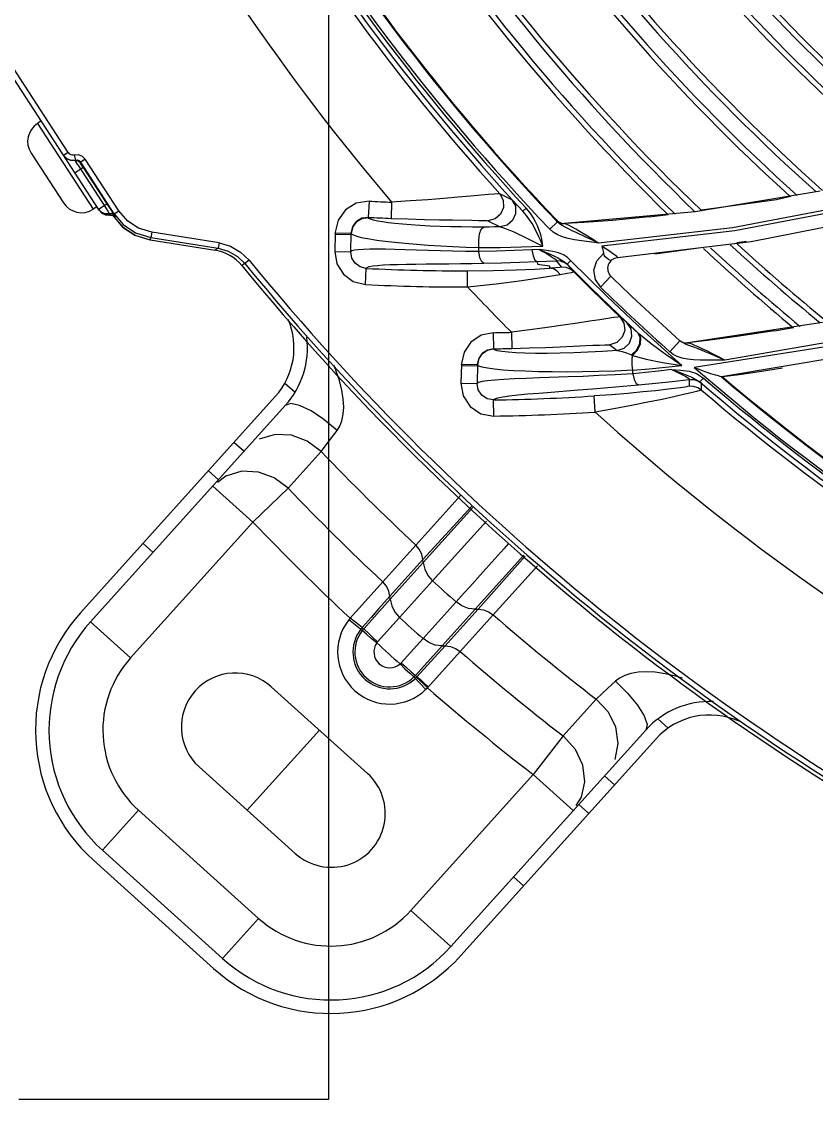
# Model space of a CAD drawing. Header units: metres. Extents: x -367 to 374, y -238 to 224.
# Drawn here: x 350.3972 to 350.4709, y 176.4945 to 176.5945 of the extents above; entities that cross this region are included whole.
import ezdxf
from ezdxf.enums import TextEntityAlignment as Align

# ---------------------------------------------------------------- set-up
doc = ezdxf.new("R2010")
doc.units = ezdxf.units.M
for name, color, linetype in [('ELE-ALIMENTADORES', 160, 'Continuous'), ('LA_BAU_BASES GERAIS_R00$0$ARQ-XREF-ATT', 8, 'Continuous'), ('LA_BAU_BASES GERAIS_R00$0$BASE', 253, 'Continuous'), ('LA_BAU_BASES GERAIS_R00$0$dutos', 31, 'Continuous')]:
    doc.layers.add(name, color=color, linetype=linetype)
doc.styles.add('LA_BAU_BASES GERAIS_R00$0$R60-125-RS', font='romans.shx', dxfattribs={"height": 0.19})
doc.styles.add('LA_BAU_BASES GERAIS_R00$0$R80-100-RS', font='romans.shx', dxfattribs={"height": 0.203})

# ---------------------------------------------------------------- blocks, each defined once
blk = doc.blocks.new('LA_BAU_BASES GERAIS_R00$0$A$C2E3D5B4E')
at = {"layer": 'LA_BAU_BASES GERAIS_R00$0$dutos', "color": 251}
for p, q in [((-16.32431999393884, -0.8957732504447335), (-16.32431999393884, -1.455469513867399)), ((-16.3484906199792, -1.367625559297892), (-16.3561951718284, -1.355761589843212)), ((-16.34560695378832, -1.372984254269511), (-16.35661450896532, -1.356033914232)), ((-16.3509921380346, -1.364691606242275), (-16.35134018925237, -1.364917633345328)), ((-16.3513401639957, -1.364917672236231), (-16.3461660748485, -1.37288507083548)), ((-16.35192825320883, -1.367684282102061), (-16.34893272187765, -1.372296995847762)), ((-16.34891005333748, -1.367897960376183), (-16.34861686682098, -1.368191346462197)), ((-16.3484906118324, -1.367625571841643), (-16.34890995064598, -1.367897893652014)), ((-16.34794406472747, -1.367836804132537), (-16.34781686231054, -1.368320340786056)), ((-16.34861686682098, -1.368191346462197), (-16.34823104509724, -1.368340366902601)), ((-16.34823104509724, -1.368340366902601), (-16.34781688224939, -1.368320265018781)), ((-16.34778717637664, -1.36846635392493), (-16.34785658662349, -1.368356433476663)), ((-16.34784330557341, -1.368344680317648), (-16.34785655698533, -1.368356344629035)), ((-16.34781688224939, -1.368320265018781), (-16.34784330557341, -1.368344680317648)), ((-16.34759500960445, -1.368764504402577), (-16.34778717637664, -1.36846635392493)), ((-16.34759500960445, -1.368764504402577), (-16.34496543367186, -1.37281543574835)), ((-16.34735097247312, -1.368615917594695), (-16.34738940924217, -1.368552308144615)), ((-16.34709388195915, -1.369016193181494), (-16.34735097247312, -1.368615917594695)), ((-16.34690561830394, -1.368238130634097), (-16.34732494115315, -1.368510442076229)), ((-16.34421626692392, -1.373297380606061), (-16.34732494115315, -1.368510442076229)), ((-16.34718395151594, -1.367959461962243), (-16.34690562821015, -1.368238115382781)), ((-16.34379694290192, -1.373025070969277), (-16.34690562821015, -1.368238115382781)), ((-16.3477931195348, -1.369470288682066), (-16.3478604338361, -1.369514007815894)), ((-16.34709388075635, -1.369016195032316), (-16.3477931195348, -1.369470288682066)), ((-16.34709388195915, -1.369016193181494), (-16.34491530626974, -1.372370905555442)), ((-16.30733214922429, -1.372011964188175), (-16.30844992087805, -1.371444249282547)), ((-16.27870259126348, -1.371193684881007), (-16.29032674562404, -1.373115234097611)), ((-16.28277395405757, -1.371966780339505), (-16.28147314914168, -1.371687935810485)), ((-16.34581802363118, -1.372659043732426), (-16.3461660748485, -1.37288507083548)), ((-16.34568188574212, -1.37286867769825), (-16.34491530626974, -1.372370905555442)), ((-16.34496543367186, -1.37281543574835), (-16.34480011294181, -1.373072670537738)), ((-16.34491530626974, -1.372370905555442), (-16.3444200817421, -1.37313867643087)), ((-16.32057000206851, -1.372138946836174), (-16.32064513047635, -1.373636849144248)), ((-16.31847494419935, -1.37223134522236), (-16.31853199161924, -1.37373004304726)), ((-16.30600279483997, -1.37277928399061), (-16.30631254279751, -1.373066558580547)), ((-16.28972330917077, -1.372930651170179), (-16.28277395405757, -1.371966780339505)), ((-16.34562713969444, -1.372952976961358), (-16.34540435879944, -1.373168641983)), ((-16.34536828383307, -1.373225811192867), (-16.34562420541261, -1.372957689087059)), ((-16.34509524160148, -1.373335918856071), (-16.34540750559609, -1.373191897763434)), ((-16.34540435879944, -1.373168641983), (-16.3450683240676, -1.373289949119396)), ((-16.34501294002666, -1.373387038854787), (-16.34536828383307, -1.373225811192867)), ((-16.3450683240676, -1.373289949119396), (-16.34467629922347, -1.373267414373629)), ((-16.34501446076729, -1.373408777970951), (-16.34463194918999, -1.37343022054273)), ((-16.34459595835096, -1.373395193527074), (-16.34501294002666, -1.373387038854787)), ((-16.34480011294181, -1.373072670537738), (-16.34467629833807, -1.373267418927469)), ((-16.34467629922347, -1.373267414373629), (-16.3445959451883, -1.373395261446319)), ((-16.34461998257802, -1.373418882640806), (-16.34463194918999, -1.37343022054273)), ((-16.34459595835096, -1.373395193527074), (-16.34461998257802, -1.373418882640806)), ((-16.3444200817421, -1.37313867643087), (-16.34415245129503, -1.373560062200056)), ((-16.34435638519653, -1.37330765683663), (-16.34424627469025, -1.373412255793198)), ((-16.34432103556628, -1.373512669657146), (-16.34430697270955, -1.373514246778257)), ((-16.34431648239752, -1.373504853489692), (-16.34419898445867, -1.373622610146128)), ((-16.34426701026177, -1.373458860250764), (-16.34414156790217, -1.373579846124528)), ((-16.3442462741059, -1.373412255413939), (-16.34423832404991, -1.373381820665315)), ((-16.34421626575113, -1.373297382411408), (-16.34379694290192, -1.373025070969277)), ((-16.34414156790217, -1.373579846124528), (-16.34419898445867, -1.373622610146128)), ((-16.34415245129503, -1.373560062200056), (-16.34414159469316, -1.373579864789178)), ((-16.32345146914213, -1.373894842915149), (-16.32373272566019, -1.375122653445658)), ((-16.32064516100218, -1.373638599100275), (-16.32064513042587, -1.37363684813289)), ((-16.30316196723425, -1.373907095148468), (-16.30323614576855, -1.373911017911894)), ((-16.29032674562404, -1.373115234097611), (-16.30245757878174, -1.374219650536986)), ((-16.29457329573461, -1.3736033410093), (-16.29281113705201, -1.373358930798247)), ((-16.27325087652571, -1.373580415574622), (-16.28510552655007, -1.37590461588178)), ((-16.32221982758665, -1.375100176163585), (-16.32209188933803, -1.374529414153301)), ((-16.30954227548273, -1.373948632736472), (-16.30840923768028, -1.37452296973396)), ((-16.30349792139214, -1.375007556975731), (-16.30380717620028, -1.374734490124581)), ((-16.30380704912432, -1.374740638014998), (-16.30310037742402, -1.374065875953136)), ((-16.30289833009738, -1.374245491730733), (-16.30310037709705, -1.374065874869018)), ((-16.3027457270573, -1.374193506568815), (-16.30245753505369, -1.374219647807593)), ((-16.30266916554228, -1.374190003798219), (-16.30238308725848, -1.374215557178729)), ((-16.34086761731078, -1.375734902536067), (-16.34080916609719, -1.375511813700257)), ((-16.34086759976617, -1.375734791858747), (-16.33484631348529, -1.376693916127522)), ((-16.34073056926718, -1.375018182502288), (-16.34080918486779, -1.375511931558037)), ((-16.34080916609719, -1.375511813700257), (-16.33455965786243, -1.376507047484381)), ((-16.33448106411652, -1.376013171683269), (-16.34073057453679, -1.375018181661915)), ((-16.32372107550782, -1.375133143289247), (-16.3237601530991, -1.376805958988086)), ((-16.32372107550782, -1.375133143289247), (-16.32373272566019, -1.375122653445658)), ((-16.32372268299378, -1.37520195573569), (-16.32222297528278, -1.375237601180459)), ((-16.32371941305837, -1.375064380343872), (-16.32221989425261, -1.375100027596716)), ((-16.32226042580351, -1.376840503193023), (-16.32221989425261, -1.375100027596716)), ((-16.32214529862358, -1.375219875903611), (-16.32221985309616, -1.375100831926545)), ((-16.28510552655007, -1.37590461588178), (-16.29751712994221, -1.377389141050742)), ((-16.28556449623375, -1.375887507551568), (-16.28643819467379, -1.37600906238157)), ((-16.33455965786243, -1.376507047484381), (-16.33484625874007, -1.376693803873138)), ((-16.33448103689125, -1.376013175943342), (-16.33455963883671, -1.376506928014976)), ((-16.32376015560158, -1.376806066011056), (-16.32226042580351, -1.376840503193023)), ((-16.31039267830738, -1.376809436512019), (-16.31037798423085, -1.376449075238895)), ((-16.3047624319147, -1.376621884112581), (-16.30547262612436, -1.37665624486516)), ((-16.28954217350747, -1.376440908895972), (-16.29405054904601, -1.377068144570046)), ((-16.33209263296703, -1.377924271151358), (-16.33237919384783, -1.378111780218831)), ((-16.33170566752415, -1.377607749947572), (-16.33209261055572, -1.377924298760888)), ((-16.3049762290284, -1.377743122534127), (-16.30320924312991, -1.377658053369203)), ((-16.30320924312991, -1.377658053369203), (-16.30269973319537, -1.378260363206834)), ((-16.3027955537641, -1.377698022109769), (-16.30320591473037, -1.377657829689895)), ((-16.3018607057993, -1.377635470357461), (-16.30220374752889, -1.377973326052313)), ((-16.30186500287027, -1.377635510720836), (-16.30216437378931, -1.377369212452038)), ((-16.29850434564469, -1.380961466915039), (-16.30186500287027, -1.377635510720836)), ((-16.29945072018836, -1.377672387218524), (-16.29880480603697, -1.376985258496177)), ((-16.29809196151473, -1.377631797443144), (-16.29813317204707, -1.377633611226599)), ((-16.32091049373184, -1.379871470481419), (-16.32083577558797, -1.378373594793345)), ((-16.3114269415637, -1.380096061739721), (-16.31143082393919, -1.378596299524986)), ((-16.30269973319537, -1.378260363206834), (-16.30288125950074, -1.378284486352356)), ((-16.30228717154978, -1.37830031223865), (-16.30269973682016, -1.378260277425113)), ((-16.30207860271139, -1.378102322534403), (-16.30220335198737, -1.377973837444813)), ((-16.30157245789587, -1.378701461420576), (-16.30207863976239, -1.378102359130651)), ((-16.30177309267719, -1.378749192231851), (-16.30157238845595, -1.378701392161645)), ((-16.30016172734258, -1.380104731750805), (-16.30157241443931, -1.378701418168646)), ((-16.2991090449259, -1.38010170143815), (-16.29813333136735, -1.379101608690405)), ((-16.29873735994443, -1.381494157836357), (-16.30016172734258, -1.380104731750805)), ((-16.29729944938845, -1.382869562658641), (-16.29873735994443, -1.381494157836357)), ((-16.29506845593551, -1.384205997310062), (-16.29850434564469, -1.380961466915039)), ((-16.29664360202105, -1.383407092678397), (-16.29729938825403, -1.382869849528731)), ((-16.29664480645397, -1.383405742498041), (-16.29562390307592, -1.384351439998397)), ((-16.29626513869607, -1.383978876039407), (-16.29664360202105, -1.383407092678397)), ((-16.27849972421882, -1.383383480716191), (-16.29099753877699, -1.385285339740847)), ((-16.28295203546531, -1.384168044092519), (-16.28120325357804, -1.383852265348366)), ((-16.30905383997015, -1.384336042316761), (-16.31017910281207, -1.384574539149696)), ((-16.3090538048923, -1.384336041711947), (-16.30903029881165, -1.385835643260805)), ((-16.30735236186592, -1.384301475141626), (-16.30731497425313, -1.385800791437475)), ((-16.29553784716836, -1.384429858805277), (-16.29562501122518, -1.384350351240471)), ((-16.29540297664744, -1.384772144283204), (-16.29562499248004, -1.384350347933548)), ((-16.29155854910778, -1.387376386689255), (-16.29506845593551, -1.384205997310062)), ((-16.30903031545222, -1.385837256441562), (-16.30903029883711, -1.385835641671918)), ((-16.29821993427959, -1.385453160125223), (-16.29755458946511, -1.385994346662926)), ((-16.29266108536649, -1.386122223629798), (-16.29173016400637, -1.385080816243942)), ((-16.29155039424404, -1.385214986438484), (-16.29173016386358, -1.385080816092056)), ((-16.29102089314165, -1.385288032012511), (-16.29099752277125, -1.385285336951426)), ((-16.29035062148569, -1.385722272325154), (-16.29089890764226, -1.385512398085382)), ((-16.27782335922984, -1.385579698025765), (-16.2903911885096, -1.387556695277169)), ((-16.31175848573321, -1.386141491906244), (-16.31201586447196, -1.387310237403369)), ((-16.31050632256347, -1.387300680107444), (-16.31038795597215, -1.386751873148285)), ((-16.29620814959844, -1.386407294368553), (-16.29611939937422, -1.386442985145266)), ((-16.29155816430512, -1.387375101894293), (-16.29308083628393, -1.386331744351708)), ((-16.2757564564522, -1.386411890536408), (-16.28787626387339, -1.388427420866435)), ((-16.31200720284733, -1.387318036366821), (-16.312046377971, -1.389008309981079)), ((-16.31200720284733, -1.387318036366821), (-16.31201586447196, -1.387310237403369)), ((-16.31200843637998, -1.387371258934479), (-16.31050863206792, -1.38740690660569)), ((-16.31200590767412, -1.387264869304715), (-16.31050636809914, -1.387300516345647)), ((-16.31050636809914, -1.387300516345647), (-16.31054660924019, -1.38904224404331)), ((-16.31039947755335, -1.387429123290246), (-16.31050633630821, -1.387301248805386)), ((-16.29610648981406, -1.388140524368907), (-16.29609303366124, -1.387809121786347)), ((-16.2908797554478, -1.38868211176549), (-16.29086886976165, -1.389309304890674)), ((-16.28954969338383, -1.388542006856085), (-16.28986455152244, -1.388908212372087)), ((-16.2878945273269, -1.388414508304493), (-16.28787626372423, -1.388427444275919)), ((-16.28778997817108, -1.388415734624402), (-16.28623610533941, -1.388205080525665)), ((-16.32838135996553, -1.389008005426774), (-16.3274318745307, -1.389862925948989)), ((-16.31204638140252, -1.389008457959505), (-16.31054660924019, -1.38904224404331)), ((-16.2897249798516, -1.389660151593205), (-16.28973523116929, -1.389034216647531)), ((-16.32926962217425, -1.390253689989265), (-16.34734695237285, -1.410330599142696)), ((-16.30900124087066, -1.392076130422254), (-16.30902427820956, -1.390576529156249)), ((-16.29959793431271, -1.391699958942525), (-16.29969507130909, -1.390203263428418)), ((-16.32834066964688, -1.391090095105653), (-16.34641801352382, -1.411167019447646)), ((-16.32414690181122, -1.3942134407759), (-16.32354433606497, -1.393405192290345)), ((-16.33217509335827, -1.395348654065572), (-16.33310403221185, -1.39451223376426)), ((-16.32500890967822, -1.395364751588829), (-16.32414690181122, -1.3942134407759)), ((-16.32808591924413, -1.398772544265455), (-16.32500890541178, -1.39536474568439)), ((-16.33547763402566, -1.397148385640946), (-16.33454869516936, -1.397984805944077)), ((-16.33384724408779, -1.397633697851859), (-16.33464593177041, -1.398241425384811)), ((-16.33135520670066, -1.401910523356207), (-16.3350709621177, -1.398564842150051)), ((-16.32808591624234, -1.398772541383266), (-16.33135520658107, -1.401910523448066)), ((-16.31205178643631, -1.399405602251761), (-16.31623233013579, -1.404057548148273)), ((-16.31556804671163, -1.405387020871501), (-16.31104612678655, -1.400432394696224)), ((-16.31092969323026, -1.400551274968791), (-16.31554110277557, -1.405665117827709)), ((-16.33135520669839, -1.401910523356207), (-16.34270225810405, -1.414512700653802)), ((-16.31468191296608, -1.407344344522869), (-16.30968864697843, -1.40181840039503)), ((-16.34061312902941, -1.404720042084307), (-16.34154206788571, -1.403883621782995)), ((-16.31929730830461, -1.407461371621764), (-16.31623237369604, -1.404057517641093)), ((-16.31863226554742, -1.408791079800437), (-16.31556788956277, -1.405387349095406)), ((-16.31860535997384, -1.409068576051766), (-16.31554095465435, -1.405665148282139)), ((-16.31554095465435, -1.405665148282139), (-16.31556788956277, -1.405387349095406)), ((-16.31045256103653, -1.409993031125566), (-16.30608486532265, -1.405076573941813)), ((-16.31002312645114, -1.406563915229242), (-16.3112237580508, -1.407903847336172)), ((-16.30906095331784, -1.410514684852103), (-16.30494912076074, -1.405956754497026)), ((-16.32233240409778, -1.410827602074903), (-16.31929736494749, -1.40746135463877)), ((-16.31774605366354, -1.410747652059115), (-16.31468192625334, -1.407344333105982)), ((-16.31860535997384, -1.409068576051766), (-16.31863226554742, -1.408791079800437)), ((-16.32106565860477, -1.411804656773427), (-16.31860502276095, -1.409068614422438)), ((-16.31249179772294, -1.40931633288227), (-16.31555628720253, -1.412719532539711)), ((-16.32233237658693, -1.410827627851802), (-16.32245695623442, -1.410982684931412)), ((-16.3197770488332, -1.413016189348753), (-16.31774612297932, -1.410747705881192)), ((-16.31073201699155, -1.409995137006888), (-16.31379648286565, -1.413398510288687)), ((-16.31045259263874, -1.409992883920211), (-16.31351736625538, -1.413396259398439)), ((-16.30906087330732, -1.410514666969618), (-16.31212579332259, -1.41391870625165)), ((-16.31073201699155, -1.409995137006888), (-16.31045259263874, -1.409992883920211)), ((-16.34641801352382, -1.411167019447646), (-16.34270225810405, -1.414512700653802)), ((-16.32119756508337, -1.41196307610852), (-16.32245250113147, -1.410976632412428)), ((-16.32069230100797, -1.412164722088789), (-16.32119705557625, -1.411677141859116)), ((-16.31555623468603, -1.412719490245479), (-16.31759772442092, -1.414973818855003)), ((-16.31379655481942, -1.413398138274431), (-16.31626042956668, -1.416131301879147)), ((-16.3135176683586, -1.413396585543239), (-16.31613492696988, -1.416264430501258)), ((-16.31212576659846, -1.413918692139021), (-16.31515639684631, -1.417288911896947)), ((-16.31379648286565, -1.413398510288687), (-16.31351736625538, -1.413396259398439)), ((-16.31640416610298, -1.416279073516932), (-16.31529246110949, -1.417424520156317)), ((-16.31626042956668, -1.416131301879147), (-16.31613492696988, -1.416264430501258)), ((-16.31616991994269, -1.416301252853998), (-16.31515639386089, -1.417288908842863)), ((-16.32072153801209, -1.425221132507147), (-16.32963935101452, -1.417191497612919)), ((-16.31529140259454, -1.41742359879089), (-16.3151563968554, -1.41728891189058)), ((-16.29949838151879, -1.418334513750494), (-16.30256586345422, -1.42175090570953)), ((-16.29377341924783, -1.420169135212461), (-16.29282393381482, -1.421024055737405)), ((-16.33187180692539, -1.428637825896374), (-16.32518044451353, -1.421206315059578)), ((-16.29489897824715, -1.421201345194902), (-16.31297621475687, -1.441278150295773)), ((-16.30256586096357, -1.421750902369865), (-16.30534491877279, -1.42533029179657)), ((-16.29397004120574, -1.422037767510744), (-16.31204727590784, -1.442114570603451)), ((-16.33633071342683, -1.424623008449714), (-16.32741290042441, -1.432652643343943)), ((-16.31669197017845, -1.437932469095983), (-16.30534491877279, -1.42533029179657)), ((-16.3016291633553, -1.428675973004545), (-16.30534491877506, -1.425330291798389)), ((-16.2978043557423, -1.426296205221377), (-16.29873329459588, -1.425459784920065)), ((-16.30134292831872, -1.42821265851552), (-16.30085407959859, -1.427421362712892)), ((-16.34196210968184, -1.428635573902909), (-16.345307790888, -1.432351329319943)), ((-16.34196210968184, -1.428635573902909), (-16.33081484342756, -1.438672617518648)), ((-16.30110689640969, -1.428095936796751), (-16.30017795755339, -1.428932357098063)), ((-16.345307790888, -1.432351329319943), (-16.33416052463372, -1.44238837293841)), ((-16.34614421118204, -1.433280268178976), (-16.33499694493912, -1.443317311787439)), ((-16.30624239141343, -1.435667593239202), (-16.30717133026928, -1.434831172936072)), ((-16.33416052463372, -1.44238837293841), (-16.33081484342756, -1.438672617518648)), ((-16.31669197017845, -1.437932469095983), (-16.31297621476142, -1.441278150302139)), ((-16.32431999393884, -1.455469513867399), (-16.35306704638697, -1.455469513867399))]:
    blk.add_line(p, q, dxfattribs=at)
for points in [[(-16.18146694173856, -1.295308084596115), (-16.18210196442487, -1.297246318887744), (-16.18296099085956, -1.299367256814264), (-16.18397100660786, -1.301681599605843), (-16.18514292013333, -1.304203876594954), (-16.18651234555182, -1.306956953665292), (-16.18811297637421, -1.309954642750824), (-16.18998569424139, -1.313211780359495), (-16.19218649838285, -1.316751902351541), (-16.19478346806318, -1.320596949127946), (-16.19785624757378, -1.324760789014078), (-16.20150703873196, -1.329257899311131), (-16.20587118273806, -1.334104281125917), (-16.21110397852499, -1.339289098064626), (-16.21740303565139, -1.34478557223764), (-16.22495800426032, -1.35049533073169), (-16.23361261969103, -1.356059987833476), (-16.24297457163857, -1.361099644422836), (-16.25298545966643, -1.365529795750888), (-16.26365585658687, -1.369303393342932), (-16.27495648342438, -1.372354443608572), (-16.28684947757756, -1.374616251267696), (-16.29928028996528, -1.376023231701481)], [(-16.1811857843395, -1.295416869077314), (-16.18259588221508, -1.299274180154214), (-16.18449112331155, -1.303530935754395), (-16.18682492424705, -1.308203157982177), (-16.18969348629798, -1.313307356153643), (-16.19323997516176, -1.318889973222838), (-16.19762210709905, -1.324950684329167), (-16.20309165275557, -1.331532507550662), (-16.20964515879177, -1.338323319184099), (-16.21696812740402, -1.344818263468085), (-16.22494992909242, -1.35085633531861), (-16.23360916107367, -1.356407611291331), (-16.24293400342094, -1.361415903373825), (-16.25291741115325, -1.365827723958944), (-16.26354751172721, -1.369585635118426), (-16.27479398935111, -1.372625920292819), (-16.28661743020575, -1.374885781434102), (-16.29898553305566, -1.376302654292601)], [(-16.16993338190014, -1.298642736827503), (-16.17113466371984, -1.302186813815467), (-16.17276783675243, -1.306042476749724), (-16.17473676882719, -1.310272346574209), (-16.17711189169449, -1.314883320289198), (-16.17998419384139, -1.319912507098422), (-16.18347801852678, -1.325391218573429), (-16.18774838583931, -1.331332260096758), (-16.19297020496788, -1.337775316110026), (-16.19930470206464, -1.34461151718159), (-16.20658132675453, -1.351404324174553), (-16.21454610377259, -1.357814804605084), (-16.22313951057322, -1.363751435786696), (-16.23237024697892, -1.369179165623507), (-16.24222531478063, -1.374045798605664), (-16.25269372799721, -1.378303312094147), (-16.26375895748743, -1.381900234110333), (-16.27539244075888, -1.384780314704301), (-16.28755455216287, -1.386887670266049)], [(-16.34785655698533, -1.368356344629035), (-16.34824839245039, -1.368357861034099), (-16.34861273062961, -1.368207387690461), (-16.34889492525917, -1.367921255576846)], [(-16.34794406340961, -1.367836809144762), (-16.34755105323029, -1.367817672875105), (-16.34718395151594, -1.367959461962243)], [(-16.34785659657791, -1.368356437349291), (-16.3476990781669, -1.368352517281608), (-16.3475245747336, -1.368418155528786), (-16.34738940928128, -1.368552308169171)], [(-16.34781685880989, -1.368320354091054), (-16.34763059863417, -1.368311296693435), (-16.3474566758432, -1.368378509635193), (-16.34732494115315, -1.368510442076229)], [(-16.3111655249736, -1.371666296871524), (-16.31230150349757, -1.371766220148572), (-16.31363051945982, -1.371878680819179), (-16.31513165468914, -1.371997846048259), (-16.31676281744967, -1.372117576656535), (-16.31847494395106, -1.372231345198713)], [(-16.30844986721877, -1.371443878775324), (-16.30862014016202, -1.371448484731161), (-16.30896708145474, -1.371473061588119), (-16.30950124453329, -1.371517321307408), (-16.3111655249736, -1.371666296871524)], [(-16.30844992087805, -1.371444249282547), (-16.30812139894806, -1.372039551807291), (-16.30808978665846, -1.372719875060909), (-16.30836063304059, -1.373342576756556), (-16.30888079898796, -1.373783691695905), (-16.30954227548273, -1.373948632736472)], [(-16.32057003074988, -1.37213894545647), (-16.32175609078604, -1.372320013828073), (-16.32276166493284, -1.372937457700289), (-16.32345146914213, -1.373894842915149)], [(-16.30733214922429, -1.372011964188175), (-16.30699784477429, -1.372611560180019), (-16.30696894392668, -1.373313853691513), (-16.30724962302065, -1.373935070371488), (-16.30775556613116, -1.374357692945239), (-16.30840923768028, -1.37452296973396)], [(-16.30631254944456, -1.373066551416457), (-16.30668839760165, -1.37267090956874), (-16.30696917295609, -1.372376781426908), (-16.30716407759064, -1.372175015249638), (-16.30728280333915, -1.372055631157934), (-16.30733241569305, -1.372011263061438)], [(-16.30445093104572, -1.376315502690602), (-16.30447182595117, -1.37610905729224), (-16.30450569460572, -1.375882728656222), (-16.30455272958761, -1.375636723529794), (-16.30461609459007, -1.375368708832582), (-16.30469954789714, -1.375076689405148), (-16.30480775246224, -1.37475918048375), (-16.3049464482533, -1.374415166944971), (-16.30512360051989, -1.374043191535463), (-16.30534961263174, -1.373643255940522), (-16.30563776504277, -1.373218523862022), (-16.30600312122669, -1.372771678017386)], [(-16.34560697042662, -1.372984228647226), (-16.34535475738221, -1.373249534786453), (-16.34501446076729, -1.373408777970951)], [(-16.34467626854121, -1.373267467766425), (-16.34450720907716, -1.373256866882627), (-16.34435638519653, -1.37330765683663)], [(-16.34463219799682, -1.373430334239572), (-16.3445731771053, -1.373426140066556), (-16.34443610307198, -1.373446801821672), (-16.34432559942115, -1.373498931130314), (-16.34424949731419, -1.373561505411715), (-16.34423010684668, -1.373582939262349)], [(-16.3446320464368, -1.373430275128783), (-16.34446589166691, -1.373438494246045), (-16.34431648239752, -1.373504853489692)], [(-16.34459594934651, -1.373395240125944), (-16.34442595336714, -1.373395180037448), (-16.34426701026177, -1.373458860250764)], [(-16.34432103556628, -1.373512669657146), (-16.34344776986336, -1.37454852788477), (-16.34231508969151, -1.375304377559303), (-16.34091408256199, -1.375727350118439)], [(-16.34427540866773, -1.373517786183299), (-16.34335865153298, -1.374593830557103), (-16.34222231341892, -1.375333058808508), (-16.34086759973388, -1.375734792176161)], [(-16.34421622364925, -1.373297352504494), (-16.34337439463434, -1.374304596044283), (-16.34224993878843, -1.375069961538145), (-16.34080918839845, -1.375511953739704)], [(-16.34073057453679, -1.375018181661915), (-16.34195921235187, -1.374654254857603), (-16.34296892264183, -1.373997094636877), (-16.34379694290192, -1.373025070969277)], [(-16.32064513042587, -1.37363684813289), (-16.32123486566616, -1.373726064519985), (-16.32174154308768, -1.374036562640583), (-16.32208799387809, -1.374519565323396), (-16.32221982758665, -1.375100176163585)], [(-16.32209188933803, -1.374529414153301), (-16.32175870877609, -1.374054231254092), (-16.32125018415172, -1.373733425674516), (-16.32064516100218, -1.373638599100275)], [(-16.30994059411341, -1.374537517731085), (-16.31096328683725, -1.374538430341715), (-16.31198293049692, -1.374529997542311), (-16.31299510093095, -1.374511788035932), (-16.31398751186453, -1.374483635674267), (-16.31494313209305, -1.374445934684161), (-16.31584741788083, -1.374399492860618), (-16.31669099326609, -1.374345220308612), (-16.31746643120778, -1.374284111915301), (-16.31816811181989, -1.374217130590011), (-16.31879199687137, -1.374145088476951), (-16.31933417706796, -1.374068682965742), (-16.31979068032797, -1.373988447065756), (-16.3201561703363, -1.373904919550739), (-16.32042461360106, -1.373818598238984), (-16.32058983056777, -1.373729775106483), (-16.32064515004276, -1.373638608740009)], [(-16.31853199623311, -1.373730164242886), (-16.31692829892154, -1.37378568156754), (-16.31541471847322, -1.373828089712958), (-16.31403997127427, -1.373858665271371), (-16.31284408442161, -1.37387983871821), (-16.31104414062111, -1.373905769095188)], [(-16.31104414062111, -1.373905769095188), (-16.31042431430797, -1.37391557053769), (-16.30997679975781, -1.37392540702848), (-16.3096883049725, -1.373936160209894), (-16.30954251712956, -1.373948241427286)], [(-16.30445078293133, -1.376321258196811), (-16.30452292755126, -1.376125764402502), (-16.30460598450054, -1.375914606023514), (-16.30470100434513, -1.375685791864896), (-16.30480965421248, -1.375437178225809), (-16.30493545856734, -1.375167342682005), (-16.305081339357, -1.3748746757189), (-16.30525170114288, -1.374558067360056), (-16.3054514391074, -1.374217697959182), (-16.30568799749562, -1.373853050309378), (-16.30597278617915, -1.37346463961029), (-16.30631253887168, -1.37306655493984)], [(-16.30323614576855, -1.373911017911894), (-16.30301193694777, -1.37408733858382), (-16.3027457270573, -1.374193506568815)], [(-16.30323614586723, -1.373911017997386), (-16.30322330695708, -1.373928624224106), (-16.30317811201348, -1.373980200367157), (-16.30310037904292, -1.374065874257838)], [(-16.30316196723425, -1.373907095148468), (-16.30293608555439, -1.374084277276495), (-16.30266916554228, -1.374190003798219)], [(-16.29457330566584, -1.37360323324873), (-16.29798458381765, -1.373915670642134), (-16.30064419535393, -1.374110702306723), (-16.30238312200026, -1.374214977845156)], [(-16.31037752978409, -1.376456960547046), (-16.31039347489605, -1.375795252176147), (-16.31031803242513, -1.375182573525024), (-16.31015730138142, -1.374720227145815), (-16.30994049150468, -1.374537603061697)], [(-16.30840947752858, -1.374522685007548), (-16.30891940706488, -1.374529115034136), (-16.30942978058965, -1.374534060537997), (-16.30994059411341, -1.374537517731085)], [(-16.30840945084583, -1.374522690196216), (-16.30828157958558, -1.374544325935574), (-16.30809098098734, -1.37460141683249), (-16.30784438623232, -1.374691161103954), (-16.30754509547114, -1.374811965132437), (-16.30719098638656, -1.374964847037234), (-16.30677673493983, -1.375152823775068), (-16.30629683801226, -1.375379606482682), (-16.30574936653647, -1.375647829943489), (-16.30513316508586, -1.375960621029378), (-16.30445075662374, -1.376321232910129)], [(-16.30135596845776, -1.375054844792146), (-16.30173615036892, -1.374878967642587), (-16.30207639926493, -1.374717409614902), (-16.30238202611008, -1.374563598322936), (-16.30265642975746, -1.374409297392674), (-16.30289833009738, -1.374245491730733)], [(-16.29928038097478, -1.376027047585637), (-16.29988902161767, -1.37564485219599), (-16.30046791431823, -1.37529066635733), (-16.30097359262527, -1.374989066135356), (-16.30139082642881, -1.374747158217986), (-16.30173574996525, -1.374554068068107), (-16.30201420076355, -1.374405674864363), (-16.30222734661311, -1.374300769862828), (-16.30237569704559, -1.374238678091103), (-16.30245757309831, -1.374219760788662)], [(-16.31037766699865, -1.376457090068186), (-16.31159921415747, -1.376427726546069), (-16.31278447279783, -1.376381904744164), (-16.31394541219515, -1.376321161676685), (-16.31508127235338, -1.376247649488221), (-16.31618131573168, -1.376163763126613), (-16.31722352605175, -1.376072420012576), (-16.31818819453338, -1.375976036638065), (-16.31906398614046, -1.375876098719061), (-16.31984459531668, -1.375773374817697), (-16.32052599665349, -1.375668153627601), (-16.32110447936657, -1.375560355990899), (-16.32157411796607, -1.375449757515241), (-16.32192518562715, -1.375336289089034), (-16.32214529862358, -1.375219875903611)], [(-16.29928028996528, -1.376023231701481), (-16.3001140202673, -1.375917317092615), (-16.3008547733466, -1.375817749955502), (-16.30151620224206, -1.375711205718915), (-16.30211044217367, -1.375586143720909), (-16.30264195272048, -1.375432032584001), (-16.30310698765425, -1.375240218617989), (-16.30349792139214, -1.375007556975731)], [(-16.29928038274375, -1.376027049347329), (-16.29990222867855, -1.375728536429676), (-16.30044806540172, -1.375472919165702), (-16.30135596845776, -1.375054844792146)], [(-16.33455963887354, -1.376506928249626), (-16.33362972593613, -1.376773394364761), (-16.33279109528212, -1.377255212475291), (-16.33209263296703, -1.377924271151358)], [(-16.33448106411652, -1.376013171683269), (-16.33343432789434, -1.376313221184034), (-16.33249090007985, -1.376855461332241), (-16.33170566517811, -1.377607747975787)], [(-16.3237601530991, -1.376805958988086), (-16.32356202685014, -1.377948722729059), (-16.32295793011417, -1.378917562735012), (-16.32203567927263, -1.379590643121162), (-16.3209104274315, -1.379871494199222)], [(-16.32083574500484, -1.378373564260698), (-16.32139549535714, -1.378234606653393), (-16.32185941219632, -1.377896798823429), (-16.32216259697952, -1.377409370020075), (-16.32226055019783, -1.37684050028173)], [(-16.31394999224221, -1.376745855942943), (-16.31617741232503, -1.376674480922418), (-16.31721545245728, -1.3766430017792), (-16.31817706623451, -1.376618395546473), (-16.31905112753702, -1.376602421116047), (-16.31983154612908, -1.376596305439932), (-16.32051486738192, -1.376601127874608), (-16.32109749959682, -1.376618101960673), (-16.32157376042369, -1.37664871811802), (-16.32193454272465, -1.376694704192857), (-16.32216810229465, -1.37675794530486), (-16.32226053449995, -1.376840500653714)], [(-16.31039246239288, -1.376817399818435), (-16.31161022793822, -1.376802840654534), (-16.31279261002283, -1.376778158012428), (-16.31394999224221, -1.376745855942943)], [(-16.30547262612436, -1.37665624486516), (-16.30711111774053, -1.376722594521823), (-16.30875118008998, -1.376773676512755), (-16.31039267830738, -1.376809436512019)], [(-16.30992154844171, -1.377895987155796), (-16.31011831826117, -1.377758173283553), (-16.31028500658977, -1.377380955157321), (-16.31039220066214, -1.376817339031447)], [(-16.31037798423085, -1.376449075238895), (-16.30840025735824, -1.376427011939711), (-16.30642449273728, -1.376382456451836), (-16.30445093104572, -1.376315502690602)], [(-16.30547610539361, -1.376662435007972), (-16.30535581223012, -1.377222747945495), (-16.30517888809572, -1.377605309557737), (-16.30497622903522, -1.377743122334039)], [(-16.30216437378931, -1.377369212452038), (-16.30254134636334, -1.377129565915027), (-16.3029972640893, -1.376933695019659), (-16.30352617435392, -1.376793779654406), (-16.30411800872525, -1.376698698804546), (-16.3047624319147, -1.376621884112581)], [(-16.30476227213239, -1.376627638086291), (-16.30428070489415, -1.376835690428095), (-16.30383537695843, -1.377034364242434), (-16.30343300475988, -1.377218947407243), (-16.30306861227473, -1.377392137494724), (-16.30273979995809, -1.377566593143172), (-16.30245002131369, -1.377758204019017), (-16.30220380104083, -1.377973377461501)], [(-16.30476227186773, -1.376627637833451), (-16.30443873626928, -1.376805026360387), (-16.30414692778641, -1.376969398891276), (-16.30388656901641, -1.377120886155069), (-16.30366082189221, -1.377257826755056), (-16.30347321130648, -1.377378411289726), (-16.30332835053878, -1.377480131504569), (-16.30323232135379, -1.377558766139998), (-16.30318491955541, -1.377612967777793), (-16.30317990481399, -1.377644902723375), (-16.30320924311809, -1.377658053638413)], [(-16.29787931913506, -1.377041844890016), (-16.29809322673009, -1.37689152109823), (-16.29835172579169, -1.376716864398702), (-16.29865028982704, -1.376521014720026), (-16.298985650752, -1.376306216031196)], [(-16.29898553305566, -1.376302654292601), (-16.29891568487392, -1.376534256352613), (-16.29885580035943, -1.376761822674496), (-16.29880480603697, -1.376985258496177)], [(-16.31525904936734, -1.377959556509893), (-16.31317608654354, -1.377938832627194), (-16.31209124481438, -1.377926951824236), (-16.311003601013, -1.377912891085259), (-16.30992155044987, -1.377896035616402)], [(-16.30992155044987, -1.377896035616402), (-16.30826775374362, -1.377860059282), (-16.30661927318533, -1.37780886626723), (-16.30497624961799, -1.377742597715667)], [(-16.3049762290284, -1.377743122534127), (-16.30494940278686, -1.377968377732657), (-16.30382551763796, -1.378141072133701), (-16.30383085004905, -1.378356770699327)], [(-16.30207863976239, -1.378102359130651), (-16.30240881945429, -1.377850034348455), (-16.3027955537641, -1.377698022109769)], [(-16.29910886860898, -1.380099509524086), (-16.29957118985112, -1.379405971546191), (-16.29970917919309, -1.378538009550255), (-16.29945072018836, -1.377672387218524)], [(-16.29813317204707, -1.377633611226599), (-16.29822689683351, -1.377607545369472), (-16.2983629291125, -1.377542510435603), (-16.29851497675054, -1.377434194225032), (-16.29864899203676, -1.377296417639343), (-16.29874838956539, -1.377144312659482), (-16.2988049036544, -1.37698847339351)], [(-16.29751712994221, -1.377389141050742), (-16.29749831442905, -1.377374348646015), (-16.29752115321207, -1.377333811890537), (-16.29759133091284, -1.377264817783441), (-16.29771142260188, -1.377166747894705), (-16.29787931913506, -1.377041844890016)], [(-16.32083574765875, -1.378373039039332), (-16.32075669851656, -1.378282821103937), (-16.3205523004367, -1.378207478576485), (-16.32023106634324, -1.378145618908718), (-16.31980027733152, -1.378095749067768), (-16.31926692338584, -1.378056327327329), (-16.31863762728563, -1.378025758013507), (-16.31791647125283, -1.378002365114014), (-16.31710803556552, -1.377984561648816), (-16.31621929731045, -1.377970805502343), (-16.31525904936734, -1.377959556509893)], [(-16.31143082327662, -1.378596542441926), (-16.30906792632368, -1.378570286556794), (-16.30693063400395, -1.378511393696215), (-16.30519844122728, -1.378436680306265), (-16.303830874298, -1.378356238357526)], [(-16.30288125950074, -1.378284486352356), (-16.30324715334382, -1.378315974495933), (-16.30383085004905, -1.378356770699327)], [(-16.30284154144147, -1.378942199028359), (-16.30311976105577, -1.378619851893461), (-16.3034608822295, -1.378418101854265), (-16.3038283953324, -1.378356610916569)], [(-16.30284271096434, -1.378942443768835), (-16.30219595041717, -1.378829526431844), (-16.30177309267719, -1.378749192231851)], [(-16.30157245789587, -1.378701461420576), (-16.30190169679736, -1.378451330153155), (-16.30228717154978, -1.37830031223865)], [(-16.31142694050368, -1.380096063701501), (-16.3087918155511, -1.379798679268504), (-16.30638845392741, -1.379486503621308), (-16.30443146614243, -1.37920041859951), (-16.30284271096434, -1.378942443768835)], [(-16.29729935932664, -1.382869467309035), (-16.29749560122718, -1.382891030581675), (-16.29786313813293, -1.382941174136874), (-16.29841184134966, -1.383021939553771), (-16.29915073223674, -1.383134845901338), (-16.30008770201266, -1.383278102612792), (-16.30122344658139, -1.383449950679903), (-16.30254850538995, -1.383645824145503), (-16.30403992010042, -1.383858892919022), (-16.30565709030907, -1.384080471924506), (-16.30735236183591, -1.384301475111613)], [(-16.29729938825403, -1.382869849528731), (-16.2969249181765, -1.383441180671696), (-16.2968430730225, -1.384122063929397), (-16.29707219390002, -1.384767926416032)], [(-16.31017910281207, -1.384574539149696), (-16.3111193609675, -1.385206254433513), (-16.31175848573321, -1.386141491906244)], [(-16.29707219390002, -1.384767926416032), (-16.29756608819798, -1.385245831791224), (-16.29821993427959, -1.385453160125223)], [(-16.29755458946511, -1.385994346662926), (-16.2968999939776, -1.385784828429394), (-16.29640768022773, -1.385305631377094), (-16.29618093366707, -1.384660623232492), (-16.29626513869607, -1.383978876039407)], [(-16.29620815484941, -1.386407292289448), (-16.29572729426673, -1.385916090459148), (-16.29544057497424, -1.385331818314341), (-16.29540297664744, -1.384772144283204)], [(-16.29611871321868, -1.386444297135938), (-16.29566872486657, -1.38595312419028), (-16.29539505077855, -1.385382287082109), (-16.29534757451711, -1.384840129364136), (-16.2955379803484, -1.384429954706945)], [(-16.29308083628393, -1.386331744351708), (-16.2944009605435, -1.385360516426488), (-16.29553784716836, -1.384429858805277)], [(-16.28295204979668, -1.384167944340959), (-16.2864521194324, -1.384700933411011), (-16.28915810389208, -1.385063311350393), (-16.29102089559547, -1.385288050588031)], [(-16.30903029883711, -1.385835641671918), (-16.30958990851786, -1.385953529653932), (-16.3100632920391, -1.386270928700185), (-16.31038426901569, -1.386742263249005), (-16.31050632256347, -1.387300680107444)], [(-16.31038795597215, -1.386751873148285), (-16.31007833393096, -1.386287370940124), (-16.30960319163114, -1.385960728620091), (-16.30903031545222, -1.385837256441562)], [(-16.2975548305235, -1.385994297817604), (-16.29892284404968, -1.386081165698386), (-16.30026743013559, -1.386151644021709), (-16.30157997594188, -1.386205048223644), (-16.30284275379518, -1.386240577666911), (-16.30403146156777, -1.38625782547814), (-16.30512369041162, -1.386257188059687), (-16.3061022780953, -1.386239693779032), (-16.30695497314446, -1.386206629234664), (-16.30767426907141, -1.386159115357884), (-16.30825153167507, -1.386098046684026), (-16.30867737031804, -1.386023986803309), (-16.30894093297593, -1.385937138213819), (-16.3090302940991, -1.385837261747554)], [(-16.30731496989893, -1.385800966324211), (-16.30571946878717, -1.385756064851819), (-16.30421054057206, -1.38570423529535), (-16.30283651246509, -1.385649551156973), (-16.30163662437917, -1.38559661521748), (-16.29981540448625, -1.385510341033921)], [(-16.29981540448625, -1.385510341033921), (-16.29917857808823, -1.385480783942228), (-16.29870978698818, -1.385461445812041), (-16.2983954371839, -1.385452351362517), (-16.29822018397408, -1.385453018446867)], [(-16.29089890764226, -1.385512398085382), (-16.29113313654307, -1.38541985731689), (-16.29134981384004, -1.385324473568005), (-16.29155039424404, -1.385214986438484)], [(-16.2875544593594, -1.386886799182037), (-16.28815320373405, -1.386574534860927), (-16.28871838277837, -1.386287663753762), (-16.28922774246666, -1.386035709327814), (-16.28966513442674, -1.385825270805697), (-16.29003243614397, -1.385654217002127), (-16.29033995944701, -1.385516892362546), (-16.29058966382354, -1.385411898500649), (-16.29078306299198, -1.385338233067785), (-16.29091971738262, -1.385295876737189), (-16.29099752673892, -1.385285388248747)], [(-16.28755446196737, -1.386886802232482), (-16.28819593780872, -1.386605364184732), (-16.2887510638916, -1.386368703065898), (-16.28923344121995, -1.386167967928202), (-16.28965532904385, -1.385996349705863), (-16.29002521266148, -1.385849130917165), (-16.29035062148569, -1.385722272325154)], [(-16.29755484384941, -1.385994290005954), (-16.29735771669448, -1.386015270725409), (-16.29707123889284, -1.386087924210813), (-16.29669260980791, -1.386215901654111), (-16.29620814959844, -1.386407294368553)], [(-16.29609290754888, -1.38780839060081), (-16.29614934978008, -1.387341124461898), (-16.29615906631807, -1.386869637084317), (-16.2961192747407, -1.386443256531209)], [(-16.2961192747407, -1.386443256531209), (-16.29485289244167, -1.386791011843968), (-16.2933333541614, -1.387096173747238), (-16.29155843847457, -1.387375413882808)], [(-16.28755455216287, -1.386887670266049), (-16.28916619496022, -1.386889691367003), (-16.28984782453017, -1.386877717711911), (-16.29046518230643, -1.386846264141866), (-16.29102514504257, -1.386786953561284), (-16.29153056151745, -1.386689062139965), (-16.29197608672348, -1.386543885770777), (-16.29235439653121, -1.386351474198534), (-16.2926620307021, -1.386124066943637)], [(-16.32354433606497, -1.393405192290345), (-16.32329410450757, -1.393001456226273), (-16.32309664917921, -1.392502336695259), (-16.32296521019316, -1.391910143963003), (-16.32291854772211, -1.391232184858097), (-16.32296027825896, -1.390480037556415), (-16.32309542492021, -1.389656877361347), (-16.32332659939539, -1.38876619876163), (-16.32365726078297, -1.38780842724708), (-16.32384594323958, -1.387363604669815)], [(-16.29609306713792, -1.387808566536194), (-16.29772657215517, -1.387892750352592), (-16.29927298095026, -1.387948562491772), (-16.30075716376723, -1.387980329321806), (-16.30219076125604, -1.387991282439259), (-16.30356959538221, -1.387983858704217), (-16.30487431369102, -1.387960019134596), (-16.306081318819, -1.3879215372869), (-16.30717027805895, -1.387869770769328), (-16.30812611953979, -1.387805691316942), (-16.30893743395882, -1.387729905563617), (-16.30959542320306, -1.387642358226628), (-16.31008839310471, -1.387542455757909), (-16.31039947755335, -1.387429123290246)], [(-16.2925147662304, -1.387766913011262), (-16.29371045560083, -1.387899329633626), (-16.2949077126168, -1.388023877752573), (-16.29610648981406, -1.388140524368907)], [(-16.29609303366124, -1.387809121786347), (-16.29457914909062, -1.387677618705936), (-16.29306762163969, -1.387533351589525), (-16.29155854910778, -1.387376386689255)], [(-16.2925147662304, -1.387766913011262), (-16.29168028642789, -1.387803384558254), (-16.29087794610768, -1.387906388492127), (-16.29019394028364, -1.388129481513431), (-16.28954982921869, -1.388542991666952)], [(-16.29251466250389, -1.387765931762885), (-16.29217645558765, -1.387917300023844), (-16.29187159976664, -1.388058197802536), (-16.29159931971117, -1.388188976615936), (-16.29136279856948, -1.388308291337751), (-16.2911653007568, -1.388414819216166), (-16.29101093536428, -1.388506880433567), (-16.29090671112954, -1.388580692748917), (-16.29085500811789, -1.388633515424488), (-16.29084990702449, -1.388666324082521), (-16.29088173234641, -1.388682106575914)], [(-16.29251465021252, -1.387765937600022), (-16.29155014257822, -1.388103385346483), (-16.29061352674762, -1.388462756289016), (-16.28986454420146, -1.388908218166478)], [(-16.29039107892277, -1.387555731736654), (-16.29003705253126, -1.387699945745851), (-16.28971063354538, -1.387824680625897), (-16.28941087904786, -1.387932978928518), (-16.28913659779118, -1.38802717482821), (-16.28888700856032, -1.388109000538577), (-16.28866162639179, -1.388179815169394), (-16.28846049399681, -1.38824066132446), (-16.28828429408759, -1.388292347973845)], [(-16.28623610533941, -1.388205080525665), (-16.28435261202185, -1.387930662386395), (-16.28221614722133, -1.387594295637143)], [(-16.30209627059276, -1.388445818826483), (-16.30476465627044, -1.38854018552837), (-16.30598646305316, -1.388585637848053), (-16.30709269410454, -1.388632715279243), (-16.30806602483653, -1.388683117664812), (-16.30889549028825, -1.388738452565747), (-16.30957165454538, -1.388800337411055), (-16.31008334608487, -1.388870469064102), (-16.31041521761836, -1.388950581178221), (-16.31054675633095, -1.389042240628157)], [(-16.29610662120513, -1.388139975697129), (-16.29772163714642, -1.38824316138988), (-16.29923885625522, -1.388324908750008), (-16.30069106122437, -1.388390640699697), (-16.30209627059276, -1.388445818826483)], [(-16.29610650841187, -1.388139898457382), (-16.29596443466062, -1.388679193383439), (-16.29577386069104, -1.389050266412312), (-16.29556535595657, -1.389180836131061)], [(-16.2955653900176, -1.38918029018231), (-16.29399638926634, -1.389026587222986), (-16.29243516139377, -1.388860255482257), (-16.29088180467079, -1.388681470207018)], [(-16.2908797554478, -1.38868211176549), (-16.29047182954173, -1.388692041086586), (-16.29007994461472, -1.38881232349803), (-16.28973523116929, -1.389034216647531)], [(-16.28986453814105, -1.388908223877195), (-16.28979355967203, -1.388973911595428), (-16.28975041509193, -1.389015884186563), (-16.28973521764738, -1.389034201190668)], [(-16.28828429408759, -1.388292347973845), (-16.28801645683006, -1.388370025665324), (-16.28793461972327, -1.388396260152774), (-16.2878945273269, -1.388414508304493)], [(-16.312046377971, -1.389008309981079), (-16.31182959196121, -1.390197356725992), (-16.3111760106558, -1.391189713162646), (-16.3101885063079, -1.391850602701822), (-16.30900123635593, -1.392076133559101)], [(-16.30902422352665, -1.390576525622862), (-16.30961466438293, -1.390465236731586), (-16.31011161426159, -1.390133508318911), (-16.31043970753717, -1.38963396610751), (-16.31054675657015, -1.389042240596325)], [(-16.30902429134039, -1.390575632898333), (-16.30890907412868, -1.390470758385788), (-16.3086136901693, -1.390373230464945), (-16.30815062712054, -1.390281668559226), (-16.30753116059941, -1.39019436976622), (-16.3067656031476, -1.39010943416605), (-16.30586333215115, -1.39002480654716), (-16.30483325041723, -1.389938353985315), (-16.30368942640507, -1.389848302220969), (-16.30115774762726, -1.389653746844203)], [(-16.30115774762726, -1.389653746844203), (-16.29980225837335, -1.389546774954113), (-16.29840844721093, -1.389432343736814), (-16.29699331214124, -1.38931031654073), (-16.2955653900176, -1.38918029018231)], [(-16.29086896841682, -1.389308434823477), (-16.29098640356005, -1.389335700124946), (-16.29124798035582, -1.389379231565442), (-16.29166660028704, -1.389439576881784), (-16.29225350056231, -1.389516455337514), (-16.29302078442697, -1.389609177768477), (-16.29399097520491, -1.389717371162703), (-16.29517204113063, -1.389837912851988), (-16.29654599547575, -1.389964494862113), (-16.29807207881777, -1.390089071138107), (-16.2996950372044, -1.390203787482903)], [(-16.28972496515917, -1.389660134361918), (-16.28986692767921, -1.389708326430707), (-16.29018560191344, -1.389794295829859), (-16.29068858385017, -1.389920334395981), (-16.29138406012316, -1.390084905254923), (-16.29228155819737, -1.390287393601), (-16.29338960808582, -1.390527140566235), (-16.29470625069098, -1.390798312548839), (-16.29620929098746, -1.39109278753557), (-16.29785724065778, -1.391397461942404), (-16.2995979044772, -1.391700006690996)], [(-16.2897249798516, -1.389660151593205), (-16.29006408461282, -1.389441212775353), (-16.29045468092863, -1.389319881540985), (-16.29086886976165, -1.389309304890674)], [(-16.32354433323826, -1.393405189049815), (-16.32475752692471, -1.392399758315776), (-16.32595466110115, -1.391601573359992), (-16.32701731366433, -1.391088687316085), (-16.32784033323605, -1.390911854791455), (-16.32834075931987, -1.391090225052437)], [(-16.32500890541178, -1.39536474568439), (-16.3263049354091, -1.394387378977342), (-16.32775641563103, -1.393854654287395), (-16.32929743631757, -1.393783613598032), (-16.33077357696311, -1.394220723861224)], [(-16.32808591924413, -1.398772544265455), (-16.32938195763427, -1.397797308464476), (-16.33083275032504, -1.397266253282112), (-16.33237252321896, -1.397196306595731), (-16.33384724408779, -1.397633697851859)], [(-16.3076208237585, -1.403886235200559), (-16.30806898468063, -1.404387344012946), (-16.31002312645114, -1.406563915229242)], [(-16.31556790512241, -1.405387012144899), (-16.31567605455621, -1.404902390933501), (-16.3159024798365, -1.404449344147622), (-16.31623237369604, -1.404057517641093)], [(-16.31554096411901, -1.405665120171477), (-16.31540070769142, -1.40627932074284), (-16.31510773365062, -1.406852007917848), (-16.31468192625334, -1.407344333105982)], [(-16.31073196921579, -1.409995281204544), (-16.3104491590525, -1.409678922508363), (-16.30621751664648, -1.404973771673838)], [(-16.31863229388136, -1.408790843036229), (-16.31874078093506, -1.40830658389649), (-16.31896742931258, -1.407853420561594), (-16.31929730830461, -1.407461371621764)], [(-16.3112237580508, -1.407903847336172), (-16.31173542204533, -1.408470383060092), (-16.31249180666555, -1.409316325094267)], [(-16.31863268074903, -1.408791079818627), (-16.31965103487983, -1.409937027838794), (-16.32037989065793, -1.410759059933923), (-16.32119705557625, -1.411677141859116)], [(-16.31860535084479, -1.409068608610767), (-16.31846509965681, -1.409682866951414), (-16.31817205475954, -1.410255476850296), (-16.31774605366354, -1.410747652059115)], [(-16.31073198432432, -1.40999514375352), (-16.31135717545112, -1.409919893982703), (-16.31195734354242, -1.409688469385117), (-16.31249179772294, -1.40931633288227)], [(-16.32119677970968, -1.411677344495445), (-16.32152927105699, -1.41142773493965), (-16.32191578176571, -1.411137518208022), (-16.32233241908898, -1.410827618720475)], [(-16.31045283347839, -1.409992878091259), (-16.30995929718301, -1.410049719603819), (-16.30948504137041, -1.410227530432792), (-16.30906087330732, -1.410514666969618)], [(-16.32134036646175, -1.411850823476641), (-16.32129345365684, -1.411792849835081), (-16.32124581851258, -1.411734844176578), (-16.3211967715697, -1.411677351353944)], [(-16.32119717701062, -1.411963375143102), (-16.3211538851674, -1.411909213930528), (-16.32110991881791, -1.411856393435926), (-16.3210650933288, -1.411805110730427)], [(-16.31985445350119, -1.413118141164603), (-16.32036188290931, -1.412715341587216), (-16.32082002412608, -1.412321337140099), (-16.32119756443717, -1.411963075287247)], [(-16.31977696299191, -1.413016093007798), (-16.32025297592281, -1.412577736440369), (-16.32069230100797, -1.412164722088789)], [(-16.31379651130328, -1.413398504039549), (-16.31442199215189, -1.413323136269071), (-16.3150221442902, -1.413091577706552), (-16.31555628720253, -1.412719532539711)], [(-16.31985442719588, -1.413118106758418), (-16.31983063437883, -1.413082459961231), (-16.31980484483165, -1.413048542642798), (-16.3197770488332, -1.413016189348753)], [(-16.31351769518142, -1.413396259735862), (-16.31302425673584, -1.413453290595214), (-16.31254991077822, -1.413631345971851), (-16.31212579332259, -1.41391870625165)], [(-16.31769479146897, -1.415065232365748), (-16.31723776022545, -1.415524461800203), (-16.31679815929465, -1.415938915986487), (-16.31640416600658, -1.416279073422345)], [(-16.31759772442092, -1.414973818855003), (-16.31762880509541, -1.415007437170686), (-16.31765984772528, -1.415036933670024), (-16.31769302384191, -1.415064240457184)], [(-16.31759405752291, -1.414969548519082), (-16.31711072531652, -1.415400049600692), (-16.3166560790778, -1.415796074847719), (-16.31626090446798, -1.416130852549657)], [(-16.29147504732327, -1.41639890659161), (-16.29212389737586, -1.416200554592876), (-16.29311071783877, -1.415971871443332), (-16.29402077727309, -1.415835078203315), (-16.29485329172485, -1.415786317394748), (-16.29560603141499, -1.415823185113993), (-16.296275055156, -1.415941137136258), (-16.29685095274635, -1.416132341087803), (-16.29732612533962, -1.416382359304123), (-16.29770263910132, -1.416673160742619)], [(-16.31626090446798, -1.416130852549657), (-16.31630799105096, -1.416181790027338), (-16.31635586240509, -1.416231105133818), (-16.31640429639447, -1.416278937408322)], [(-16.31613504294819, -1.41626431909998), (-16.31618227411263, -1.416314219730964), (-16.31622627438037, -1.416358861658125), (-16.31627726988063, -1.41640970429188)], [(-16.31614507248878, -1.416274829212568), (-16.31581127043864, -1.416523563354247), (-16.31545419332178, -1.416847221380237), (-16.31507329632541, -1.417197350556933)], [(-16.29770263910132, -1.416673160742619), (-16.29844318056712, -1.417356633941097), (-16.2994983741014, -1.418334540993499)], [(-16.29770259749648, -1.416673111921853), (-16.29657577192665, -1.417774662125964), (-16.29565679690404, -1.418881865873743), (-16.2950356680185, -1.419885097194935), (-16.29477383315816, -1.42068508805977), (-16.29489897800568, -1.421201350443596)], [(-16.29949838151879, -1.418334513750494), (-16.2983909007844, -1.419521278919717), (-16.29770937322928, -1.420909094887691), (-16.29747762379066, -1.422434238432913), (-16.29775802647055, -1.423948005316277)], [(-16.30085407959859, -1.427421362712892), (-16.30055434487394, -1.42599881180621), (-16.30073634559994, -1.424472978653), (-16.30142163982509, -1.422995340817295), (-16.30256586345422, -1.42175090570953)]]:
    blk.add_lwpolyline(points, dxfattribs=at)
for centre, radius, start, end in [((-16.15789638421757, -1.235418544163338), 0.2109578544962958, 195.7259971283646, 220.4309700095609), ((-16.15789638421757, -1.235418544163338), 0.2017391286604203, 196.6537101639425, 223.6754764526899), ((-16.15789638421757, -1.235418544163338), 0.2024211747847666, 197.0760363580075, 222.8442639389967), ((-16.15789638421757, -1.235418544163338), 0.2019941246041546, 197.0758856837967, 222.8426219206638), ((-16.15789638421757, -1.235418544163338), 0.202902052479663, 197.2517003591473, 222.0978678158298), ((-16.15789638421757, -1.235418544163338), 0.2007667359294499, 197.3447214789738, 223.6767635471277), ((-16.15789638421757, -1.235418544163338), 0.2007016901189957, 197.3592197751807, 223.6318289692549), ((-16.15789638421757, -1.235418544163338), 0.1929833281575634, 199.3142924953451, 225.6482584711731), ((-16.15789638421757, -1.235418544163338), 0.1924912065672816, 199.4376549712662, 225.7673994160883), ((-16.15789638421757, -1.235418544163338), 0.1910511322840403, 199.7981878285074, 226.1153872044716), ((-16.15789638421757, -1.235418544163338), 0.1905591239651123, 199.9211883480125, 226.2340361059278), ((-16.15789638421757, -1.235418544163338), 0.1839832523680515, 201.5560535172431, 227.8074090428633), ((-16.15789638421757, -1.235418544163338), 0.1834911307777697, 201.677670332494, 227.9241647553867), ((-16.15789638421757, -1.235418544163338), 0.1820510564945284, 202.0330489272138, 228.2647749732181), ((-16.15789638421757, -1.235418544163338), 0.1815590481756004, 202.1542726272514, 228.3813023101781), ((-16.15789638421757, -1.235418544163338), 0.1749831765762396, 203.7646033021589, 229.9206516676017), ((-16.15789638421757, -1.235418544163338), 0.1744910549859578, 203.8843227744852, 230.0347514014643), ((-16.15789638421757, -1.235418544163338), 0.1730509807050165, 204.2340949358066, 230.3678139743327), ((-16.15789638421757, -1.235418544163338), 0.1725589723837885, 204.3533847643165, 230.4813037967644), ((-16.15789638421757, -1.235418544163338), 0.1649830923649041, 206.1759417085161, 232.2083136056089), ((-16.15789638421757, -1.235418544163338), 0.1644909707746223, 206.2933438627093, 232.3190841477273), ((-16.15789638421757, -1.235418544163338), 0.163050896493681, 206.6362664154871, 232.6422775360108), ((-16.15789638421757, -1.235418544163338), 0.162558888172453, 206.753192649228, 232.7523515217947), ((-16.15789638421757, -1.235418544163338), 0.1549830081535687, 208.5377257648386, 234.4237626242611), ((-16.15789638421757, -1.235418544163338), 0.1544908865632869, 208.6525487437066, 234.5307136136041), ((-16.15789638421757, -1.235418544163338), 0.1530508122823456, 208.9878390017609, 234.842571575282), ((-16.15789638421757, -1.235418544163338), 0.1525588039611176, 209.1021283474557, 234.9487191875226), ((-16.35025090200907, -1.366594988606892), 0.002000016841347085, 123.0000000119868, 212.9999999541002), ((-16.34807127545218, -1.367353307774181), 0.000499945437366841, 212.9928885830592, 284.740774246031), ((-16.3472553620918, -1.371207715573917), 0.002000016841347085, 213.0000000120013, 303.0000000119869), ((-16.31185619226062, -1.198354712237858), 0.1740025614278278, 267.1294957561058, 267.8200433002107), ((-16.3118561993374, -1.198354872833704), 0.1755021848823358, 267.1295091369225, 267.8200441073306), ((-16.33547554291226, -1.380644149283114), 0.00400003368499419, 39.27656482641824, 80.94943747609885), ((-16.15789638421757, -1.235418544163338), 0.1929833281575634, 226.9928909212558, 230.2878599453619), ((-16.15789638421757, -1.235418544163338), 0.1924912065672816, 227.1135533973315, 230.4123839122867), ((-16.15789638421757, -1.235418544163338), 0.1910511322840403, 227.4660643328046, 230.7763667477251), ((-16.15789638421757, -1.235418544163338), 0.1905591239651123, 227.5862821421022, 230.9005630048952), ((-16.15789638421757, -1.235418544163338), 0.2250604704626671, 219.2857663559431, 243.8348680458804), ((-16.15789638421757, -1.235418544163338), 0.2245605424042466, 219.2857754139291, 243.4481564249007), ((-16.29743505378337, -1.378385770368993), 0.001000008421823552, 94.70698594290332, 225.7114726052329), ((-16.15789638421757, -1.235418544163338), 0.2254009994116793, 219.2765564026985, 243.4830335525798), ((-16.31188326375059, -1.199003358547714), 0.1795935109637081, 267.1426929413518, 270.1443421976944), ((-16.15775016498037, -1.235532329619389), 0.2028702264952547, 224.5980725936992, 227.2192539067409), ((-16.15763082233889, -1.235408338259447), 0.2030422071568129, 224.5995218590969, 227.1854535428855), ((-16.31188326410256, -1.199003404465373), 0.1810932462474579, 267.142726882619, 270.1443834691102), ((-16.15786744584057, -1.235308272418195), 0.2008756884219446, 225.7114630974823, 228.210473660642), ((-16.15789638421757, -1.235418544163338), 0.2109578544962958, 223.2995438427582, 224.8899469148622), ((-16.15786744788511, -1.235308274591887), 0.2022727045922913, 225.7114317563099, 228.2104727930246), ((-16.33428598567161, -1.385737124406376), 0.006750056843283944, 317.9999999993071, 22.99691322926505), ((-16.33428598567161, -1.385737124406376), 0.00800006736998838, 317.9999999993071, 7.001338732375952), ((-16.31195445649155, -1.199686026655115), 0.1846728015948819, 270.8999696927546, 271.4279736970631), ((-16.31195445839148, -1.199685913385736), 0.1861726962998741, 270.8999617192349, 271.4279772941493), ((-16.29111217933951, -1.384291924228535), 0.001000008421823552, 228.1901018222121, 276.5820536580292), ((-16.15786657042327, -1.235307327170347), 0.2008769767179935, 228.2003639562072, 228.2104671650431), ((-16.15789638421757, -1.235418544163338), 0.201743713680031, 228.9478884282023, 255.9512869658734), ((-16.15789638421757, -1.235418544163338), 0.2024220230825101, 229.3115446349839, 254.8083078244434), ((-16.15789638421757, -1.235418544163338), 0.2019388241344664, 229.3116925913356, 254.8122985189355), ((-16.15789638421757, -1.235418544163338), 0.2007667359294499, 229.6459935333337, 255.9501367285218), ((-16.15789638421757, -1.235418544163338), 0.2007016901189957, 229.6604950333002, 255.9040337874806), ((-16.15789638421757, -1.235418544163338), 0.202902052479663, 229.4798550201863, 254.0328148840297), ((-16.31189532187818, -1.202048089981588), 0.1885503005244044, 270.8724731360753, 273.7099467532911), ((-16.31189532604822, -1.202047908701104), 0.1900502332395168, 270.8725351543092, 273.7099448711517), ((-16.15789638421757, -1.235418544163338), 0.2109578544962958, 227.8011461663739, 252.4709759274139), ((-16.15789638421757, -1.235418544163338), 0.231320957623959, 223.7447692145932, 226.8048064273601), ((-16.15789638421757, -1.235418544163338), 0.2359004137707002, 223.8259629095343, 226.8279694300756), ((-16.15789638421757, -1.235418544163338), 0.2404319908673494, 223.8259629275474, 226.8493528825192), ((-16.15789638421757, -1.235418544163338), 0.2326804307529537, 227.6371497581572, 228.3628502504372), ((-16.33527074726953, -1.421204063066114), 0.01625013684255762, 137.9999999993071, 228.000000016738), ((-16.15789638421757, -1.235418544163338), 0.237259886899695, 227.6441874175743, 228.3558098450429), ((-16.15789638421757, -1.235418544163338), 0.231320957623959, 229.1951936387364, 232.255230796619), ((-16.33527074726953, -1.421204063066114), 0.01500012631585319, 137.9999999993071, 228.000000016738), ((-16.31865636616249, -1.413960591996045), 0.004828525188964749, 141.9199485592009, 314.1773430720834), ((-16.31865636616249, -1.413960591996045), 0.003414311605897734, 141.8307921975699, 314.1691869359684), ((-16.31865636616249, -1.413960591996045), 0.003232299750266319, 141.8307921975699, 314.1691869359684), ((-16.31865636616249, -1.413960591996045), 0.001464532769707534, 144.8852936478583, 311.1171286179083), ((-16.15789638421757, -1.235418544163338), 0.2404319908673494, 227.6535116118963, 228.3466078856857), ((-16.15789638421757, -1.235418544163338), 0.2359004137707002, 229.1720277467495, 232.1740371096869), ((-16.33527074726953, -1.421204063066114), 0.01000008421133546, 137.9999999993071, 228.000000016738), ((-16.33298503222068, -1.420907253032681), 0.005000042104517723, 48.00000001673805, 228.000000016738), ((-16.15789638421757, -1.235418544163338), 0.2404319908673494, 229.1506219746478, 232.1740370777273), ((-16.28895376957371, -1.426554435118931), 0.00800006736998838, 87.43799454743554, 137.9999999993071), ((-16.28895376957371, -1.426554435118931), 0.006750056843283944, 66.10827848936668, 137.9999999993071), ((-16.32406721921825, -1.428936887926909), 0.005000042104517723, 228.000000016738, 48.00000001673805), ((-16.3241234810157, -1.431241106684581), 0.01000008421133546, 228.000000016738, 317.9999999993071), ((-16.3241234810157, -1.431241106684581), 0.01500012631585319, 228.000000016738, 317.9999999993071), ((-16.3241234810157, -1.431241106684581), 0.01625013684255762, 228.000000016738, 317.9999999993071)]:
    blk.add_arc(centre, radius, start, end, dxfattribs=at)
blk = doc.blocks.new('LA_BAU_BASES GERAIS_R00')
at = {"layer": 'LA_BAU_BASES GERAIS_R00$0$ARQ-XREF-ATT'}
blk.add_blockref('LA_BAU_BASES GERAIS_R00$0$A$C2E3D5B4E', (366.75, 177.95), dxfattribs=at)
at = {"layer": 'LA_BAU_BASES GERAIS_R00$0$BASE', "style": 'LA_BAU_BASES GERAIS_R00$0$R60-125-RS'}
for p in [(242.7815727361595, 218.919159373358), (358.6365727361596, 192.964159373358)]:
    blk.add_attdef('S', text='', height=0.19, rotation=90, dxfattribs=at).set_placement(p, align=Align.MIDDLE_CENTER)
at = {"layer": 'LA_BAU_BASES GERAIS_R00$0$BASE', "style": 'LA_BAU_BASES GERAIS_R00$0$R80-100-RS'}
blk.add_attdef('ACESSO', text='', height=0.203, dxfattribs=at).set_placement((365.922255870473, 191.9868442639211), align=Align.TOP_CENTER)
at = {"layer": 'LA_BAU_BASES GERAIS_R00$0$BASE', "style": 'LA_BAU_BASES GERAIS_R00$0$R60-125-RS'}
blk.add_attdef('S', text='', height=0.19, dxfattribs=at).set_placement((266.114159373358, 180.9134272638404), align=Align.MIDDLE_CENTER)

msp = doc.modelspace()

# ---------------------------------------------------------------- block references
at = {"layer": 'ELE-ALIMENTADORES', "color": 2}
msp.add_blockref('LA_BAU_BASES GERAIS_R00', (0, 0), dxfattribs=at)

doc.saveas('drawing.dxf')
